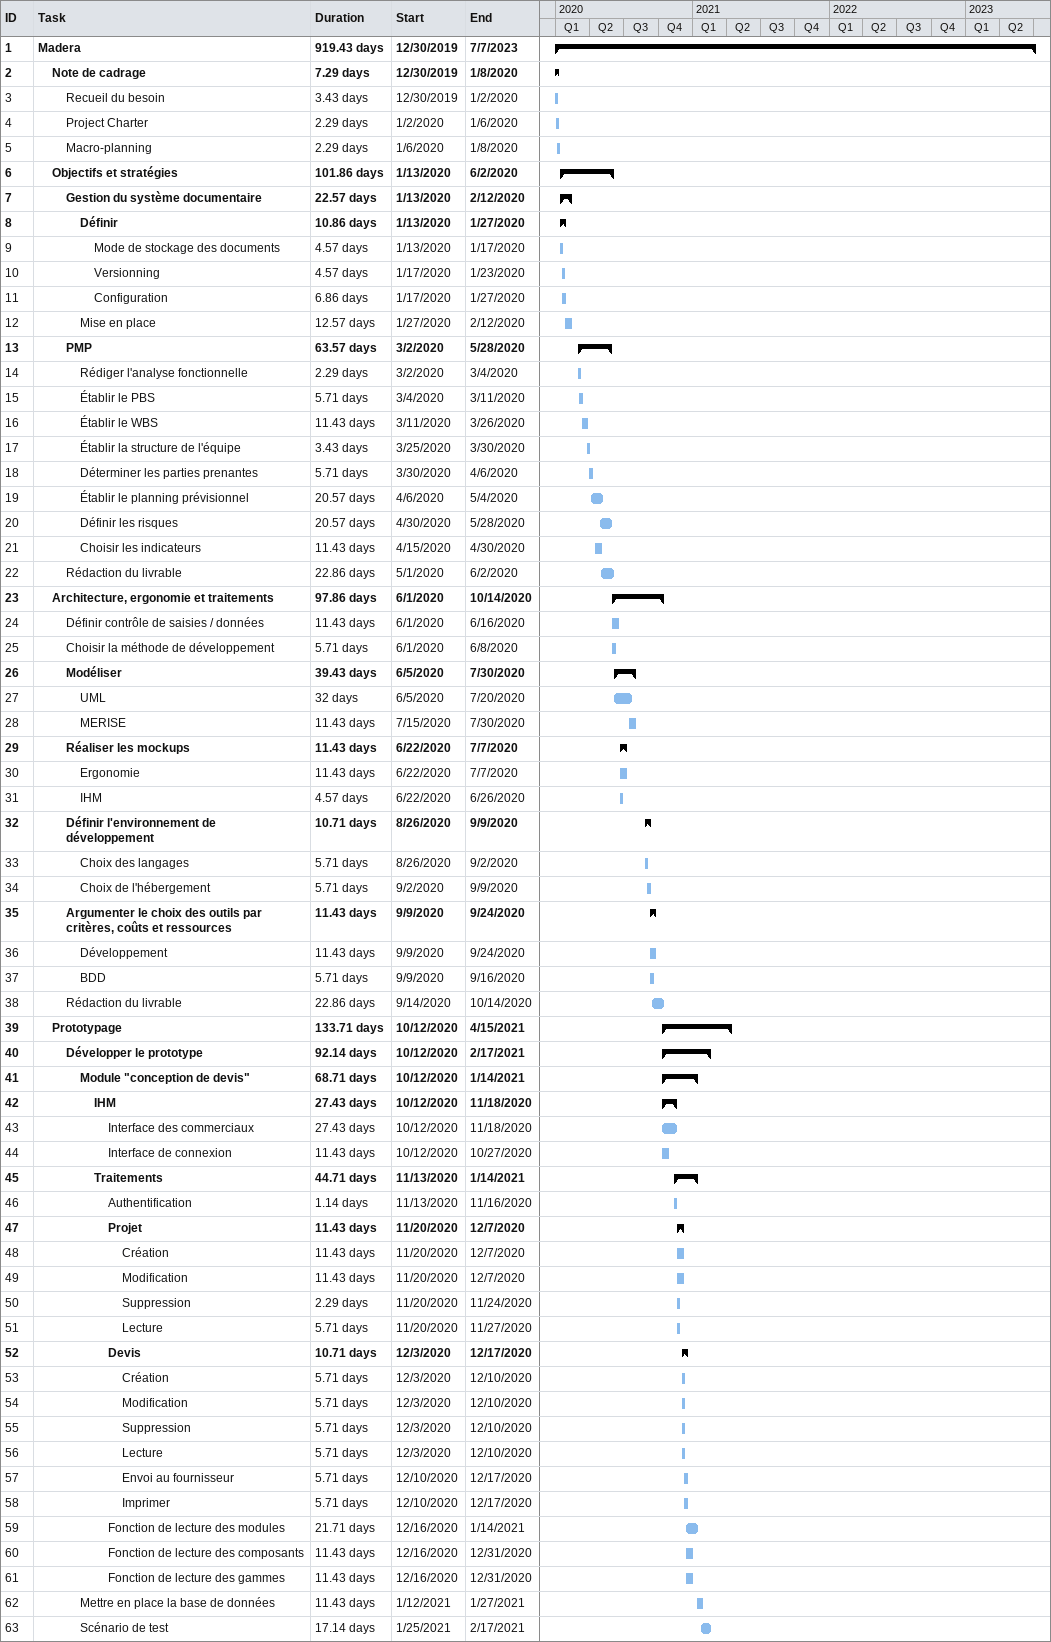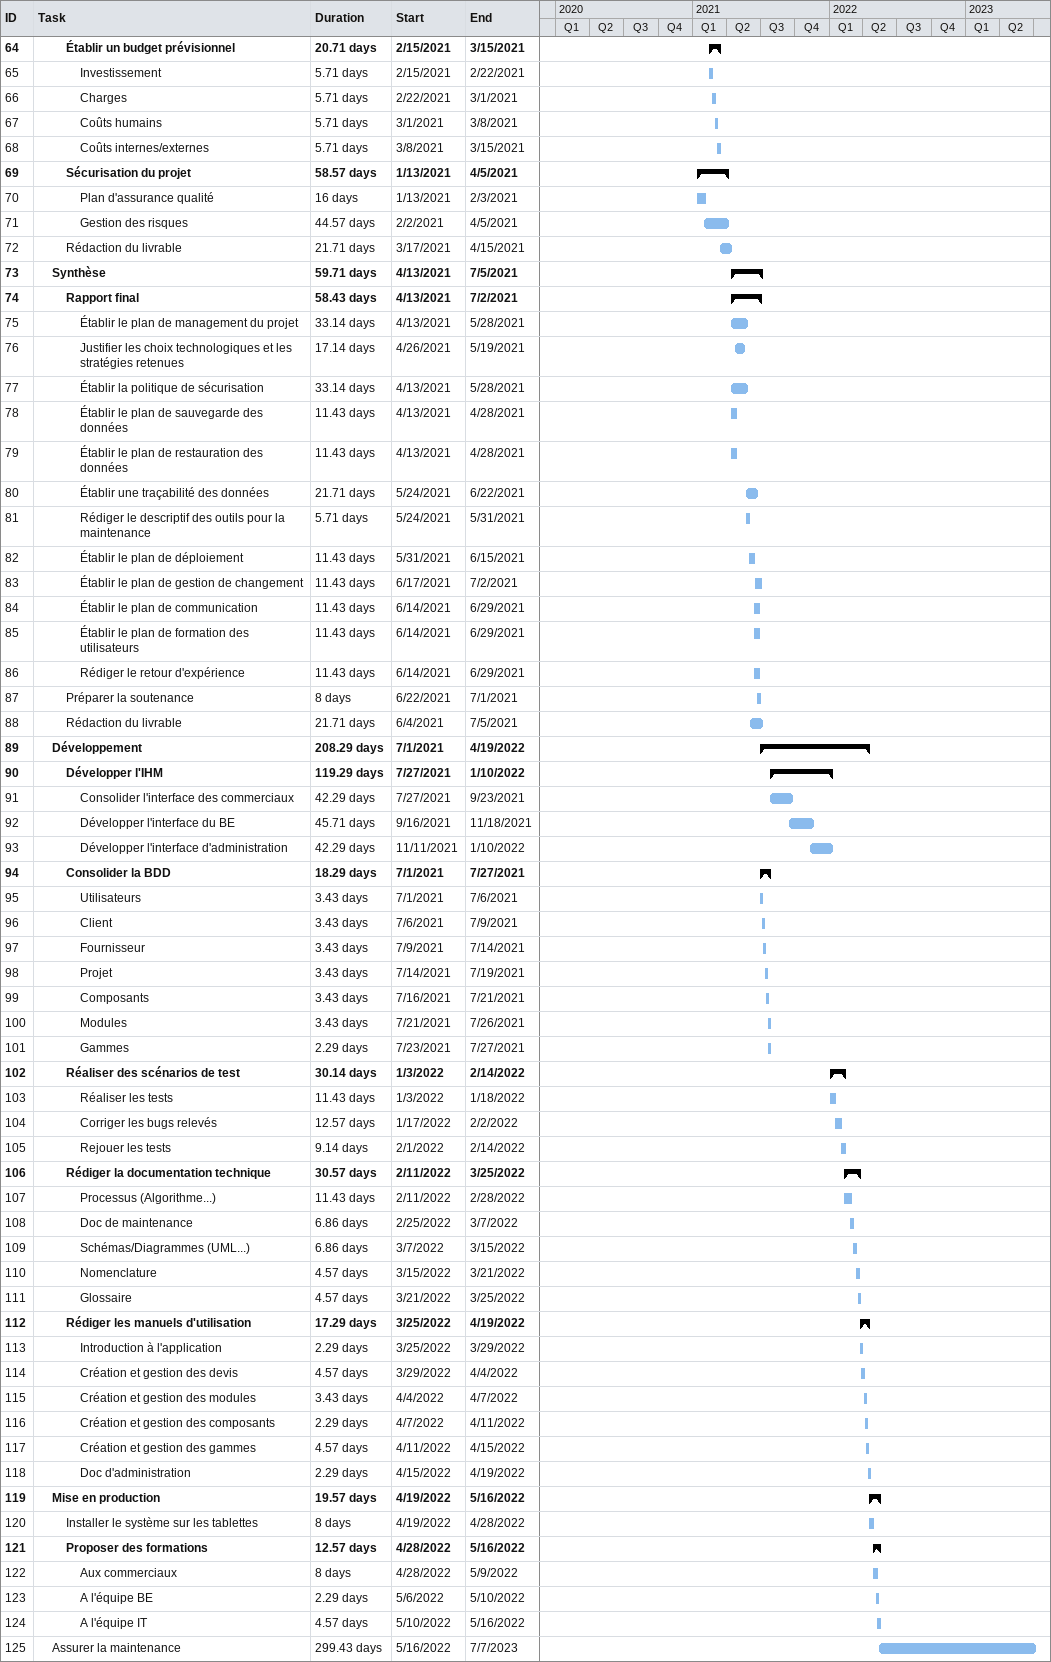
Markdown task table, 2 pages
| ID | Level | Task | Duration | Start | Finish |
|---|---|---|---|---|---|
| 1 | 1 | **Madera** | 919.43d | 2019-12-30 | 2023-07-07 |
| 2 | 2 | **Note de cadrage** | 7.29d | 2019-12-30 | 2020-01-08 |
| 3 | 3 | Recueil du besoin | 3.43d | 2019-12-30 | 2020-01-02 |
| 4 | 3 | Project Charter | 2.29d | 2020-01-02 | 2020-01-06 |
| 5 | 3 | Macro-planning | 2.29d | 2020-01-06 | 2020-01-08 |
| 6 | 2 | **Objectifs et stratégies** | 101.86d | 2020-01-13 | 2020-06-02 |
| 7 | 3 | **Gestion du système documentaire** | 22.57d | 2020-01-13 | 2020-02-12 |
| 8 | 4 | **Définir** | 10.86d | 2020-01-13 | 2020-01-27 |
| 9 | 5 | Mode de stockage des documents | 4.57d | 2020-01-13 | 2020-01-17 |
| 10 | 5 | Versionning | 4.57d | 2020-01-17 | 2020-01-23 |
| 11 | 5 | Configuration | 6.86d | 2020-01-17 | 2020-01-27 |
| 12 | 4 | Mise en place | 12.57d | 2020-01-27 | 2020-02-12 |
| 13 | 3 | **PMP** | 63.57d | 2020-03-02 | 2020-05-28 |
| 14 | 4 | Rédiger l'analyse fonctionnelle | 2.29d | 2020-03-02 | 2020-03-04 |
| 15 | 4 | Établir le PBS | 5.71d | 2020-03-04 | 2020-03-11 |
| 16 | 4 | Établir le WBS | 11.43d | 2020-03-11 | 2020-03-26 |
| 17 | 4 | Établir la structure de l'équipe | 3.43d | 2020-03-25 | 2020-03-30 |
| 18 | 4 | Déterminer les parties prenantes | 5.71d | 2020-03-30 | 2020-04-06 |
| 19 | 4 | Établir le planning prévisionnel | 20.57d | 2020-04-06 | 2020-05-04 |
| 20 | 4 | Définir les risques | 20.57d | 2020-04-30 | 2020-05-28 |
| 21 | 4 | Choisir les indicateurs | 11.43d | 2020-04-15 | 2020-04-30 |
| 22 | 3 | Rédaction du livrable | 22.86d | 2020-05-01 | 2020-06-02 |
| 23 | 2 | **Architecture, ergonomie et traitements** | 97.86d | 2020-06-01 | 2020-10-14 |
| 24 | 3 | Définir contrôle de saisies / données | 11.43d | 2020-06-01 | 2020-06-16 |
| 25 | 3 | Choisir la méthode de développement | 5.71d | 2020-06-01 | 2020-06-08 |
| 26 | 3 | **Modéliser** | 39.43d | 2020-06-05 | 2020-07-30 |
| 27 | 4 | UML | 32d | 2020-06-05 | 2020-07-20 |
| 28 | 4 | MERISE | 11.43d | 2020-07-15 | 2020-07-30 |
| 29 | 3 | **Réaliser les mockups** | 11.43d | 2020-06-22 | 2020-07-07 |
| 30 | 4 | Ergonomie | 11.43d | 2020-06-22 | 2020-07-07 |
| 31 | 4 | IHM | 4.57d | 2020-06-22 | 2020-06-26 |
| 32 | 3 | **Définir l'environnement de développement** | 10.71d | 2020-08-26 | 2020-09-09 |
| 33 | 4 | Choix des langages | 5.71d | 2020-08-26 | 2020-09-02 |
| 34 | 4 | Choix de l'hébergement | 5.71d | 2020-09-02 | 2020-09-09 |
| 35 | 3 | **Argumenter le choix des outils par critères, coûts et ressources** | 11.43d | 2020-09-09 | 2020-09-24 |
| 36 | 4 | Développement | 11.43d | 2020-09-09 | 2020-09-24 |
| 37 | 4 | BDD | 5.71d | 2020-09-09 | 2020-09-16 |
| 38 | 3 | Rédaction du livrable | 22.86d | 2020-09-14 | 2020-10-14 |
| 39 | 2 | **Prototypage** | 133.71d | 2020-10-12 | 2021-04-15 |
| 40 | 3 | **Développer le prototype** | 92.14d | 2020-10-12 | 2021-02-17 |
| 41 | 4 | **Module "conception de devis"** | 68.71d | 2020-10-12 | 2021-01-14 |
| 42 | 5 | **IHM** | 27.43d | 2020-10-12 | 2020-11-18 |
| 43 | 6 | Interface des commerciaux | 27.43d | 2020-10-12 | 2020-11-18 |
| 44 | 6 | Interface de connexion | 11.43d | 2020-10-12 | 2020-10-27 |
| 45 | 5 | **Traitements** | 44.71d | 2020-11-13 | 2021-01-14 |
| 46 | 6 | Authentification | 1.14d | 2020-11-13 | 2020-11-16 |
| 47 | 6 | **Projet** | 11.43d | 2020-11-20 | 2020-12-07 |
| 48 | 7 | Création | 11.43d | 2020-11-20 | 2020-12-07 |
| 49 | 7 | Modification | 11.43d | 2020-11-20 | 2020-12-07 |
| 50 | 7 | Suppression | 2.29d | 2020-11-20 | 2020-11-24 |
| 51 | 7 | Lecture | 5.71d | 2020-11-20 | 2020-11-27 |
| 52 | 6 | **Devis** | 10.71d | 2020-12-03 | 2020-12-17 |
| 53 | 7 | Création | 5.71d | 2020-12-03 | 2020-12-10 |
| 54 | 7 | Modification | 5.71d | 2020-12-03 | 2020-12-10 |
| 55 | 7 | Suppression | 5.71d | 2020-12-03 | 2020-12-10 |
| 56 | 7 | Lecture | 5.71d | 2020-12-03 | 2020-12-10 |
| 57 | 7 | Envoi au fournisseur | 5.71d | 2020-12-10 | 2020-12-17 |
| 58 | 7 | Imprimer | 5.71d | 2020-12-10 | 2020-12-17 |
| 59 | 6 | Fonction de lecture des modules | 21.71d | 2020-12-16 | 2021-01-14 |
| 60 | 6 | Fonction de lecture des composants | 11.43d | 2020-12-16 | 2020-12-31 |
| 61 | 6 | Fonction de lecture des gammes | 11.43d | 2020-12-16 | 2020-12-31 |
| 62 | 4 | Mettre en place la base de données | 11.43d | 2021-01-12 | 2021-01-27 |
| 63 | 4 | Scénario de test | 17.14d | 2021-01-25 | 2021-02-17 |
| 64 | 3 | **Établir un budget prévisionnel** | 20.71d | 2021-02-15 | 2021-03-15 |
| 65 | 4 | Investissement | 5.71d | 2021-02-15 | 2021-02-22 |
| 66 | 4 | Charges | 5.71d | 2021-02-22 | 2021-03-01 |
| 67 | 4 | Coûts humains | 5.71d | 2021-03-01 | 2021-03-08 |
| 68 | 4 | Coûts internes/externes | 5.71d | 2021-03-08 | 2021-03-15 |
| 69 | 3 | **Sécurisation du projet** | 58.57d | 2021-01-13 | 2021-04-05 |
| 70 | 4 | Plan d'assurance qualité | 16d | 2021-01-13 | 2021-02-03 |
| 71 | 4 | Gestion des risques | 44.57d | 2021-02-02 | 2021-04-05 |
| 72 | 3 | Rédaction du livrable | 21.71d | 2021-03-17 | 2021-04-15 |
| 73 | 2 | **Synthèse** | 59.71d | 2021-04-13 | 2021-07-05 |
| 74 | 3 | **Rapport final** | 58.43d | 2021-04-13 | 2021-07-02 |
| 75 | 4 | Établir le plan de management du projet | 33.14d | 2021-04-13 | 2021-05-28 |
| 76 | 4 | Justifier les choix technologiques et les stratégies retenues | 17.14d | 2021-04-26 | 2021-05-19 |
| 77 | 4 | Établir la politique de sécurisation | 33.14d | 2021-04-13 | 2021-05-28 |
| 78 | 4 | Établir le plan de sauvegarde des données | 11.43d | 2021-04-13 | 2021-04-28 |
| 79 | 4 | Établir le plan de restauration des données | 11.43d | 2021-04-13 | 2021-04-28 |
| 80 | 4 | Établir une traçabilité des données | 21.71d | 2021-05-24 | 2021-06-22 |
| 81 | 4 | Rédiger le descriptif des outils pour la maintenance | 5.71d | 2021-05-24 | 2021-05-31 |
| 82 | 4 | Établir le plan de déploiement | 11.43d | 2021-05-31 | 2021-06-15 |
| 83 | 4 | Établir le plan de gestion de changement | 11.43d | 2021-06-17 | 2021-07-02 |
| 84 | 4 | Établir le plan de communication | 11.43d | 2021-06-14 | 2021-06-29 |
| 85 | 4 | Établir le plan de formation des utilisateurs | 11.43d | 2021-06-14 | 2021-06-29 |
| 86 | 4 | Rédiger le retour d'expérience | 11.43d | 2021-06-14 | 2021-06-29 |
| 87 | 3 | Préparer la soutenance | 8d | 2021-06-22 | 2021-07-01 |
| 88 | 3 | Rédaction du livrable | 21.71d | 2021-06-04 | 2021-07-05 |
| 89 | 2 | **Développement** | 208.29d | 2021-07-01 | 2022-04-19 |
| 90 | 3 | **Développer l'IHM** | 119.29d | 2021-07-27 | 2022-01-10 |
| 91 | 4 | Consolider l'interface des commerciaux | 42.29d | 2021-07-27 | 2021-09-23 |
| 92 | 4 | Développer l'interface du BE | 45.71d | 2021-09-16 | 2021-11-18 |
| 93 | 4 | Développer l'interface d'administration | 42.29d | 2021-11-11 | 2022-01-10 |
| 94 | 3 | **Consolider la BDD** | 18.29d | 2021-07-01 | 2021-07-27 |
| 95 | 4 | Utilisateurs | 3.43d | 2021-07-01 | 2021-07-06 |
| 96 | 4 | Client | 3.43d | 2021-07-06 | 2021-07-09 |
| 97 | 4 | Fournisseur | 3.43d | 2021-07-09 | 2021-07-14 |
| 98 | 4 | Projet | 3.43d | 2021-07-14 | 2021-07-19 |
| 99 | 4 | Composants | 3.43d | 2021-07-16 | 2021-07-21 |
| 100 | 4 | Modules | 3.43d | 2021-07-21 | 2021-07-26 |
| 101 | 4 | Gammes | 2.29d | 2021-07-23 | 2021-07-27 |
| 102 | 3 | **Réaliser des scénarios de test** | 30.14d | 2022-01-03 | 2022-02-14 |
| 103 | 4 | Réaliser les tests | 11.43d | 2022-01-03 | 2022-01-18 |
| 104 | 4 | Corriger les bugs relevés | 12.57d | 2022-01-17 | 2022-02-02 |
| 105 | 4 | Rejouer les tests | 9.14d | 2022-02-01 | 2022-02-14 |
| 106 | 3 | **Rédiger la documentation technique** | 30.57d | 2022-02-11 | 2022-03-25 |
| 107 | 4 | Processus (Algorithme...) | 11.43d | 2022-02-11 | 2022-02-28 |
| 108 | 4 | Doc de maintenance | 6.86d | 2022-02-25 | 2022-03-07 |
| 109 | 4 | Schémas/Diagrammes (UML...) | 6.86d | 2022-03-07 | 2022-03-15 |
| 110 | 4 | Nomenclature | 4.57d | 2022-03-15 | 2022-03-21 |
| 111 | 4 | Glossaire | 4.57d | 2022-03-21 | 2022-03-25 |
| 112 | 3 | **Rédiger les manuels d'utilisation** | 17.29d | 2022-03-25 | 2022-04-19 |
| 113 | 4 | Introduction à l'application | 2.29d | 2022-03-25 | 2022-03-29 |
| 114 | 4 | Création et gestion des devis | 4.57d | 2022-03-29 | 2022-04-04 |
| 115 | 4 | Création et gestion des modules | 3.43d | 2022-04-04 | 2022-04-07 |
| 116 | 4 | Création et gestion des composants | 2.29d | 2022-04-07 | 2022-04-11 |
| 117 | 4 | Création et gestion des gammes | 4.57d | 2022-04-11 | 2022-04-15 |
| 118 | 4 | Doc d'administration | 2.29d | 2022-04-15 | 2022-04-19 |
| 119 | 2 | **Mise en production** | 19.57d | 2022-04-19 | 2022-05-16 |
| 120 | 3 | Installer le système sur les tablettes | 8d | 2022-04-19 | 2022-04-28 |
| 121 | 3 | **Proposer des formations** | 12.57d | 2022-04-28 | 2022-05-16 |
| 122 | 4 | Aux commerciaux | 8d | 2022-04-28 | 2022-05-09 |
| 123 | 4 | A l'équipe BE | 2.29d | 2022-05-06 | 2022-05-10 |
| 124 | 4 | A l'équipe IT | 4.57d | 2022-05-10 | 2022-05-16 |
| 125 | 2 | Assurer la maintenance | 299.43d | 2022-05-16 | 2023-07-07 |
